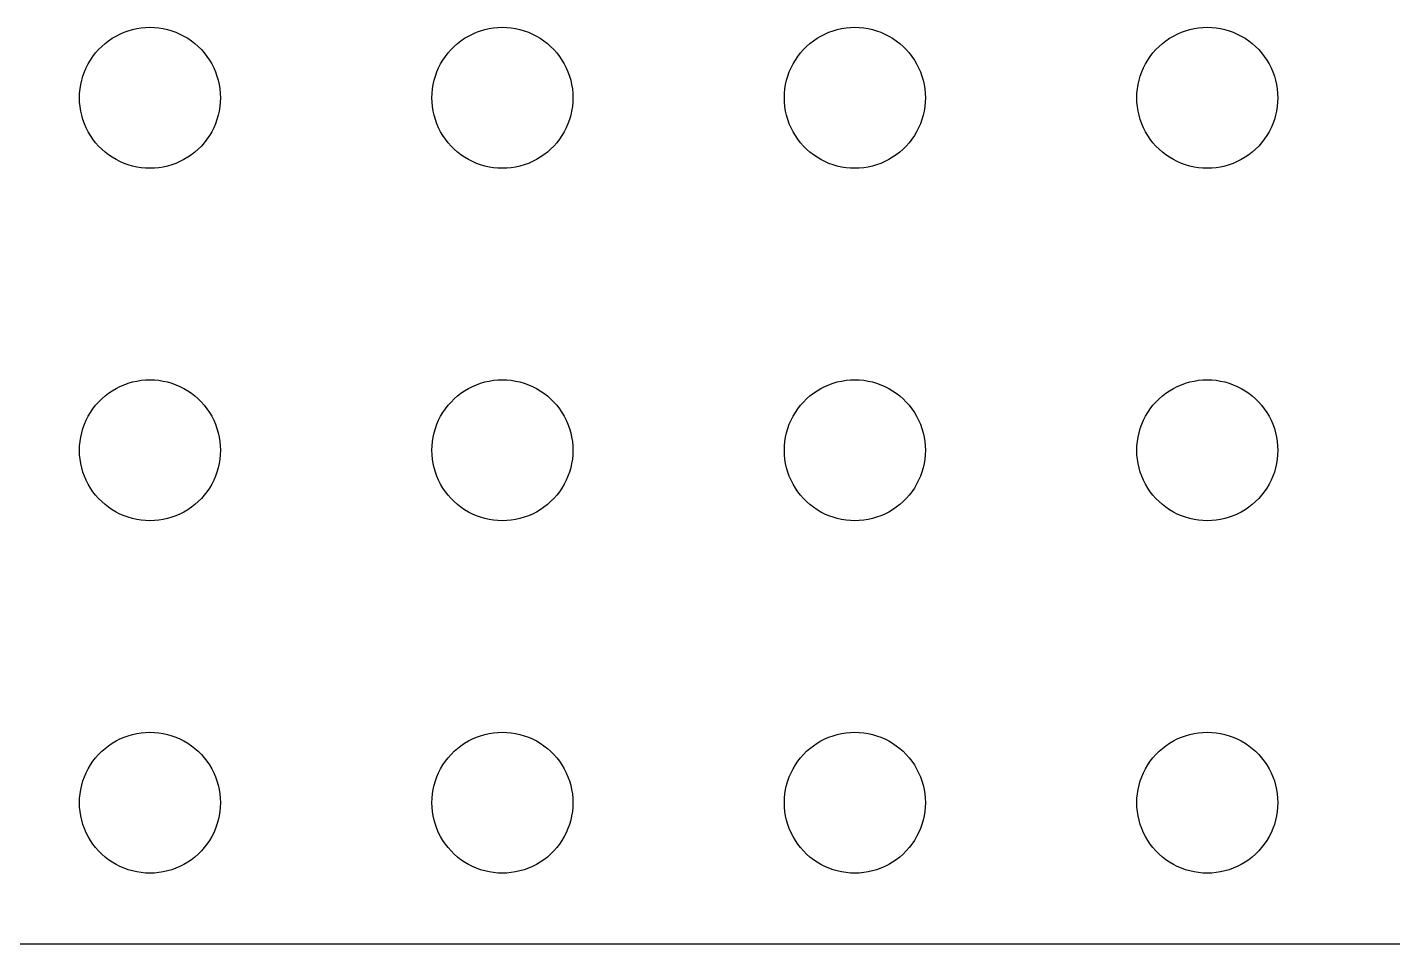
# Model space of a CAD drawing. Header units: metres. Extents: x -111 to 111, y -111 to 111.
# Drawn here: x -5.2 to 52.9, y -111 to -72 of the extents above; entities that cross this region are included whole.
import ezdxf

# ---------------------------------------------------------------- set-up
doc = ezdxf.new("R2010")
doc.units = ezdxf.units.M

msp = doc.modelspace()

# ---------------------------------------------------------------- linework, layer by layer
for p, q in [((-0.74606, -72.0943), (-0.56213, -72.0531)), ((-0.56213, -72.0531), (-0.37599, -72.0237)), ((-0.37599, -72.0237), (-0.18837, -72.0059)), ((-0.18837, -72.0059), (0, -72)), ((0, -72), (0.18837, -72.0059)), ((0.18837, -72.0059), (0.37599, -72.0237)), ((0.37599, -72.0237), (0.56213, -72.0531)), ((0.56213, -72.0531), (0.74606, -72.0943)), ((14.2539, -72.0943), (14.4379, -72.0531)), ((14.4379, -72.0531), (14.624, -72.0237)), ((14.624, -72.0237), (14.8116, -72.0059)), ((14.8116, -72.0059), (15, -72)), ((15, -72), (15.1884, -72.0059)), ((15.1884, -72.0059), (15.376, -72.0237)), ((15.376, -72.0237), (15.5621, -72.0531)), ((15.5621, -72.0531), (15.7461, -72.0943)), ((29.2539, -72.0943), (29.4379, -72.0531)), ((29.4379, -72.0531), (29.624, -72.0237)), ((29.624, -72.0237), (29.8116, -72.0059)), ((29.8116, -72.0059), (30, -72)), ((30, -72), (30.1884, -72.0059)), ((30.1884, -72.0059), (30.376, -72.0237)), ((30.376, -72.0237), (30.5621, -72.0531)), ((30.5621, -72.0531), (30.7461, -72.0943)), ((44.2539, -72.0943), (44.4379, -72.0531)), ((44.4379, -72.0531), (44.624, -72.0237)), ((44.624, -72.0237), (44.8116, -72.0059)), ((44.8116, -72.0059), (45, -72)), ((45, -72), (45.1884, -72.0059)), ((45.1884, -72.0059), (45.376, -72.0237)), ((45.376, -72.0237), (45.5621, -72.0531)), ((45.5621, -72.0531), (45.7461, -72.0943)), ((-1.91226, -72.6885), (-1.76335, -72.573)), ((-1.76335, -72.573), (-1.60747, -72.467)), ((-1.60747, -72.467), (-1.44525, -72.3711)), ((-1.44525, -72.3711), (-1.27733, -72.2855)), ((-1.27733, -72.2855), (-1.10437, -72.2107)), ((-1.10437, -72.2107), (-0.92705, -72.1468)), ((-0.92705, -72.1468), (-0.74606, -72.0943)), ((0.74606, -72.0943), (0.92705, -72.1468)), ((0.92705, -72.1468), (1.10437, -72.2107)), ((1.10437, -72.2107), (1.27733, -72.2855)), ((1.27733, -72.2855), (1.44525, -72.3711)), ((1.44525, -72.3711), (1.60747, -72.467)), ((1.60747, -72.467), (1.76335, -72.573)), ((1.76335, -72.573), (1.91226, -72.6885)), ((13.0877, -72.6885), (13.2366, -72.573)), ((13.2366, -72.573), (13.3925, -72.467)), ((13.3925, -72.467), (13.5547, -72.3711)), ((13.5547, -72.3711), (13.7227, -72.2855)), ((13.7227, -72.2855), (13.8956, -72.2107)), ((13.8956, -72.2107), (14.0729, -72.1468)), ((14.0729, -72.1468), (14.2539, -72.0943)), ((15.7461, -72.0943), (15.927, -72.1468)), ((15.927, -72.1468), (16.1044, -72.2107)), ((16.1044, -72.2107), (16.2773, -72.2855)), ((16.2773, -72.2855), (16.4453, -72.3711)), ((16.4453, -72.3711), (16.6075, -72.467)), ((16.6075, -72.467), (16.7634, -72.573)), ((16.7634, -72.573), (16.9123, -72.6885)), ((28.0877, -72.6885), (28.2366, -72.573)), ((28.2366, -72.573), (28.3925, -72.467)), ((28.3925, -72.467), (28.5547, -72.3711)), ((28.5547, -72.3711), (28.7227, -72.2855)), ((28.7227, -72.2855), (28.8956, -72.2107)), ((28.8956, -72.2107), (29.0729, -72.1468)), ((29.0729, -72.1468), (29.2539, -72.0943)), ((30.7461, -72.0943), (30.927, -72.1468)), ((30.927, -72.1468), (31.1044, -72.2107)), ((31.1044, -72.2107), (31.2773, -72.2855)), ((31.2773, -72.2855), (31.4453, -72.3711)), ((31.4453, -72.3711), (31.6075, -72.467)), ((31.6075, -72.467), (31.7634, -72.573)), ((31.7634, -72.573), (31.9123, -72.6885)), ((43.0877, -72.6885), (43.2366, -72.573)), ((43.2366, -72.573), (43.3925, -72.467)), ((43.3925, -72.467), (43.5547, -72.3711)), ((43.5547, -72.3711), (43.7227, -72.2855)), ((43.7227, -72.2855), (43.8956, -72.2107)), ((43.8956, -72.2107), (44.0729, -72.1468)), ((44.0729, -72.1468), (44.2539, -72.0943)), ((45.7461, -72.0943), (45.927, -72.1468)), ((45.927, -72.1468), (46.1044, -72.2107)), ((46.1044, -72.2107), (46.2773, -72.2855)), ((46.2773, -72.2855), (46.4453, -72.3711)), ((46.4453, -72.3711), (46.6075, -72.467)), ((46.6075, -72.467), (46.7634, -72.573)), ((46.7634, -72.573), (46.9123, -72.6885)), ((-2.42705, -73.2366), (-2.31154, -73.0877)), ((-2.31154, -73.0877), (-2.1869, -72.9464)), ((-2.1869, -72.9464), (-2.05363, -72.8131)), ((-2.05363, -72.8131), (-1.91226, -72.6885)), ((1.91226, -72.6885), (2.05363, -72.8131)), ((2.05363, -72.8131), (2.1869, -72.9464)), ((2.1869, -72.9464), (2.31154, -73.0877)), ((2.31154, -73.0877), (2.42705, -73.2366)), ((12.5729, -73.2366), (12.6884, -73.0877)), ((12.6884, -73.0877), (12.8131, -72.9464)), ((12.8131, -72.9464), (12.9464, -72.8131)), ((12.9464, -72.8131), (13.0877, -72.6885)), ((16.9123, -72.6885), (17.0536, -72.8131)), ((17.0536, -72.8131), (17.1869, -72.9464)), ((17.1869, -72.9464), (17.3115, -73.0877)), ((17.3115, -73.0877), (17.427, -73.2366)), ((27.5729, -73.2366), (27.6884, -73.0877)), ((27.6884, -73.0877), (27.8131, -72.9464)), ((27.8131, -72.9464), (27.9464, -72.8131)), ((27.9464, -72.8131), (28.0877, -72.6885)), ((31.9123, -72.6885), (32.0536, -72.8131)), ((32.0536, -72.8131), (32.1869, -72.9464)), ((32.1869, -72.9464), (32.3115, -73.0877)), ((32.3115, -73.0877), (32.427, -73.2366)), ((42.5729, -73.2366), (42.6885, -73.0877)), ((42.6885, -73.0877), (42.8131, -72.9464)), ((42.8131, -72.9464), (42.9464, -72.8131)), ((42.9464, -72.8131), (43.0877, -72.6885)), ((46.9123, -72.6885), (47.0536, -72.8131)), ((47.0536, -72.8131), (47.1869, -72.9464)), ((47.1869, -72.9464), (47.3115, -73.0877)), ((47.3115, -73.0877), (47.427, -73.2366)), ((-2.78932, -73.8956), (-2.71448, -73.7227)), ((-2.71448, -73.7227), (-2.62891, -73.5547)), ((-2.62891, -73.5547), (-2.53297, -73.3925)), ((-2.53297, -73.3925), (-2.42705, -73.2366)), ((2.42705, -73.2366), (2.53297, -73.3925)), ((2.53297, -73.3925), (2.62891, -73.5547)), ((2.62891, -73.5547), (2.71448, -73.7227)), ((2.71448, -73.7227), (2.78932, -73.8956)), ((12.2107, -73.8956), (12.2855, -73.7227)), ((12.2855, -73.7227), (12.3711, -73.5547)), ((12.3711, -73.5547), (12.467, -73.3925)), ((12.467, -73.3925), (12.5729, -73.2366)), ((17.427, -73.2366), (17.533, -73.3925)), ((17.533, -73.3925), (17.6289, -73.5547)), ((17.6289, -73.5547), (17.7145, -73.7227)), ((17.7145, -73.7227), (17.7893, -73.8956)), ((27.2107, -73.8956), (27.2855, -73.7227)), ((27.2855, -73.7227), (27.3711, -73.5547)), ((27.3711, -73.5547), (27.467, -73.3925)), ((27.467, -73.3925), (27.5729, -73.2366)), ((32.427, -73.2366), (32.533, -73.3925)), ((32.533, -73.3925), (32.6289, -73.5547)), ((32.6289, -73.5547), (32.7145, -73.7227)), ((32.7145, -73.7227), (32.7893, -73.8956)), ((42.2107, -73.8956), (42.2855, -73.7227)), ((42.2855, -73.7227), (42.3711, -73.5547)), ((42.3711, -73.5547), (42.467, -73.3925)), ((42.467, -73.3925), (42.5729, -73.2366)), ((47.427, -73.2366), (47.533, -73.3925)), ((47.533, -73.3925), (47.6289, -73.5547)), ((47.6289, -73.5547), (47.7145, -73.7227)), ((47.7145, -73.7227), (47.7893, -73.8956)), ((-2.94685, -74.4379), (-2.90575, -74.2539)), ((-2.90575, -74.2539), (-2.85316, -74.073)), ((-2.85316, -74.073), (-2.78932, -73.8956)), ((2.78932, -73.8956), (2.85316, -74.073)), ((2.85316, -74.073), (2.90575, -74.2539)), ((2.90575, -74.2539), (2.94685, -74.4379)), ((12.0531, -74.4379), (12.0942, -74.2539)), ((12.0942, -74.2539), (12.1468, -74.073)), ((12.1468, -74.073), (12.2107, -73.8956)), ((17.7893, -73.8956), (17.8532, -74.073)), ((17.8532, -74.073), (17.9057, -74.2539)), ((17.9057, -74.2539), (17.9469, -74.4379)), ((27.0531, -74.4379), (27.0942, -74.2539)), ((27.0942, -74.2539), (27.1468, -74.073)), ((27.1468, -74.073), (27.2107, -73.8956)), ((32.7893, -73.8956), (32.8532, -74.073)), ((32.8532, -74.073), (32.9057, -74.2539)), ((32.9057, -74.2539), (32.9469, -74.4379)), ((42.0531, -74.4379), (42.0942, -74.2539)), ((42.0942, -74.2539), (42.1468, -74.073)), ((42.1468, -74.073), (42.2107, -73.8956)), ((47.7893, -73.8956), (47.8532, -74.073)), ((47.8532, -74.073), (47.9057, -74.2539)), ((47.9057, -74.2539), (47.9469, -74.4379)), ((-3, -75), (-2.99408, -74.8116)), ((-2.99408, -74.8116), (-2.97633, -74.624)), ((-2.97633, -74.624), (-2.94685, -74.4379)), ((2.94685, -74.4379), (2.97633, -74.624)), ((2.97633, -74.624), (2.99408, -74.8116)), ((2.99408, -74.8116), (3, -75)), ((12, -75), (12.0059, -74.8116)), ((12.0059, -74.8116), (12.0237, -74.624)), ((12.0237, -74.624), (12.0531, -74.4379)), ((17.9469, -74.4379), (17.9763, -74.624)), ((17.9763, -74.624), (17.9941, -74.8116)), ((17.9941, -74.8116), (18, -75)), ((27, -75), (27.0059, -74.8116)), ((27.0059, -74.8116), (27.0237, -74.624)), ((27.0237, -74.624), (27.0531, -74.4379)), ((32.9469, -74.4379), (32.9763, -74.624)), ((32.9763, -74.624), (32.9941, -74.8116)), ((32.9941, -74.8116), (33, -75)), ((42, -75), (42.0059, -74.8116)), ((42.0059, -74.8116), (42.0237, -74.624)), ((42.0237, -74.624), (42.0531, -74.4379)), ((47.9469, -74.4379), (47.9763, -74.624)), ((47.9763, -74.624), (47.9941, -74.8116)), ((47.9941, -74.8116), (48, -75)), ((-2.99408, -75.1884), (-3, -75)), ((-2.97633, -75.376), (-2.99408, -75.1884)), ((-2.94685, -75.5621), (-2.97633, -75.376)), ((2.97633, -75.376), (2.94685, -75.5621)), ((2.99408, -75.1884), (2.97633, -75.376)), ((3, -75), (2.99408, -75.1884)), ((12.0059, -75.1884), (12, -75)), ((12.0237, -75.376), (12.0059, -75.1884)), ((12.0531, -75.5621), (12.0237, -75.376)), ((17.9763, -75.376), (17.9469, -75.5621)), ((17.9941, -75.1884), (17.9763, -75.376)), ((18, -75), (17.9941, -75.1884)), ((27.0059, -75.1884), (27, -75)), ((27.0237, -75.376), (27.0059, -75.1884)), ((27.0531, -75.5621), (27.0237, -75.376)), ((32.9763, -75.376), (32.9469, -75.5621)), ((32.9941, -75.1884), (32.9763, -75.376)), ((33, -75), (32.9941, -75.1884)), ((42.0059, -75.1884), (42, -75)), ((42.0237, -75.376), (42.0059, -75.1884)), ((42.0531, -75.5621), (42.0237, -75.376)), ((47.9763, -75.376), (47.9469, -75.5621)), ((47.9941, -75.1884), (47.9763, -75.376)), ((48, -75), (47.9941, -75.1884)), ((-2.90575, -75.7461), (-2.94685, -75.5621)), ((-2.85316, -75.927), (-2.90575, -75.7461)), ((-2.78932, -76.1044), (-2.85316, -75.927)), ((-2.71448, -76.2773), (-2.78932, -76.1044)), ((2.78932, -76.1044), (2.71448, -76.2773)), ((2.85316, -75.927), (2.78932, -76.1044)), ((2.90575, -75.7461), (2.85316, -75.927)), ((2.94685, -75.5621), (2.90575, -75.7461)), ((12.0942, -75.7461), (12.0531, -75.5621)), ((12.1468, -75.927), (12.0942, -75.7461)), ((12.2107, -76.1044), (12.1468, -75.927)), ((12.2855, -76.2773), (12.2107, -76.1044)), ((17.7893, -76.1044), (17.7145, -76.2773)), ((17.8532, -75.927), (17.7893, -76.1044)), ((17.9057, -75.7461), (17.8532, -75.927)), ((17.9469, -75.5621), (17.9057, -75.7461)), ((27.0942, -75.7461), (27.0531, -75.5621)), ((27.1468, -75.927), (27.0942, -75.7461)), ((27.2107, -76.1044), (27.1468, -75.927)), ((27.2855, -76.2773), (27.2107, -76.1044)), ((32.7893, -76.1044), (32.7145, -76.2773)), ((32.8532, -75.927), (32.7893, -76.1044)), ((32.9057, -75.7461), (32.8532, -75.927)), ((32.9469, -75.5621), (32.9057, -75.7461)), ((42.0942, -75.7461), (42.0531, -75.5621)), ((42.1468, -75.927), (42.0942, -75.7461)), ((42.2107, -76.1044), (42.1468, -75.927)), ((42.2855, -76.2773), (42.2107, -76.1044)), ((47.7893, -76.1044), (47.7145, -76.2773)), ((47.8532, -75.927), (47.7893, -76.1044)), ((47.9057, -75.7461), (47.8532, -75.927)), ((47.9469, -75.5621), (47.9057, -75.7461)), ((-2.62891, -76.4453), (-2.71448, -76.2773)), ((-2.53297, -76.6075), (-2.62891, -76.4453)), ((-2.42705, -76.7634), (-2.53297, -76.6075)), ((2.53297, -76.6075), (2.42705, -76.7634)), ((2.62891, -76.4453), (2.53297, -76.6075)), ((2.71448, -76.2773), (2.62891, -76.4453)), ((12.3711, -76.4453), (12.2855, -76.2773)), ((12.467, -76.6075), (12.3711, -76.4453)), ((12.5729, -76.7634), (12.467, -76.6075)), ((17.533, -76.6075), (17.427, -76.7634)), ((17.6289, -76.4453), (17.533, -76.6075)), ((17.7145, -76.2773), (17.6289, -76.4453)), ((27.3711, -76.4453), (27.2855, -76.2773)), ((27.467, -76.6075), (27.3711, -76.4453)), ((27.5729, -76.7634), (27.467, -76.6075)), ((32.533, -76.6075), (32.427, -76.7634)), ((32.6289, -76.4453), (32.533, -76.6075)), ((32.7145, -76.2773), (32.6289, -76.4453)), ((42.3711, -76.4453), (42.2855, -76.2773)), ((42.467, -76.6075), (42.3711, -76.4453)), ((42.5729, -76.7634), (42.467, -76.6075)), ((47.533, -76.6075), (47.427, -76.7634)), ((47.6289, -76.4453), (47.533, -76.6075)), ((47.7145, -76.2773), (47.6289, -76.4453)), ((-2.31154, -76.9123), (-2.42705, -76.7634)), ((-2.1869, -77.0536), (-2.31154, -76.9123)), ((-2.05363, -77.1869), (-2.1869, -77.0536)), ((-1.91226, -77.3115), (-2.05363, -77.1869)), ((2.05363, -77.1869), (1.91226, -77.3115)), ((2.1869, -77.0536), (2.05363, -77.1869)), ((2.31154, -76.9123), (2.1869, -77.0536)), ((2.42705, -76.7634), (2.31154, -76.9123)), ((12.6884, -76.9123), (12.5729, -76.7634)), ((12.8131, -77.0536), (12.6884, -76.9123)), ((12.9464, -77.1869), (12.8131, -77.0536)), ((13.0877, -77.3115), (12.9464, -77.1869)), ((17.0536, -77.1869), (16.9123, -77.3115)), ((17.1869, -77.0536), (17.0536, -77.1869)), ((17.3115, -76.9123), (17.1869, -77.0536)), ((17.427, -76.7634), (17.3115, -76.9123)), ((27.6884, -76.9123), (27.5729, -76.7634)), ((27.8131, -77.0536), (27.6884, -76.9123)), ((27.9464, -77.1869), (27.8131, -77.0536)), ((28.0877, -77.3115), (27.9464, -77.1869)), ((32.0536, -77.1869), (31.9123, -77.3115)), ((32.1869, -77.0536), (32.0536, -77.1869)), ((32.3115, -76.9123), (32.1869, -77.0536)), ((32.427, -76.7634), (32.3115, -76.9123)), ((42.6885, -76.9123), (42.5729, -76.7634)), ((42.8131, -77.0536), (42.6885, -76.9123)), ((42.9464, -77.1869), (42.8131, -77.0536)), ((43.0877, -77.3115), (42.9464, -77.1869)), ((47.0536, -77.1869), (46.9123, -77.3115)), ((47.1869, -77.0536), (47.0536, -77.1869)), ((47.3115, -76.9123), (47.1869, -77.0536)), ((47.427, -76.7634), (47.3115, -76.9123)), ((-1.76335, -77.427), (-1.91226, -77.3115)), ((-1.60747, -77.533), (-1.76335, -77.427)), ((-1.44525, -77.6289), (-1.60747, -77.533)), ((-1.27733, -77.7145), (-1.44525, -77.6289)), ((-1.10437, -77.7893), (-1.27733, -77.7145)), ((-0.92705, -77.8532), (-1.10437, -77.7893)), ((-0.74606, -77.9057), (-0.92705, -77.8532)), ((0.92705, -77.8532), (0.74606, -77.9057)), ((1.10437, -77.7893), (0.92705, -77.8532)), ((1.27733, -77.7145), (1.10437, -77.7893)), ((1.44525, -77.6289), (1.27733, -77.7145)), ((1.60747, -77.533), (1.44525, -77.6289)), ((1.76335, -77.427), (1.60747, -77.533)), ((1.91226, -77.3115), (1.76335, -77.427)), ((13.2366, -77.427), (13.0877, -77.3115)), ((13.3925, -77.533), (13.2366, -77.427)), ((13.5547, -77.6289), (13.3925, -77.533)), ((13.7227, -77.7145), (13.5547, -77.6289)), ((13.8956, -77.7893), (13.7227, -77.7145)), ((14.0729, -77.8532), (13.8956, -77.7893)), ((14.2539, -77.9057), (14.0729, -77.8532)), ((15.927, -77.8532), (15.7461, -77.9057)), ((16.1044, -77.7893), (15.927, -77.8532)), ((16.2773, -77.7145), (16.1044, -77.7893)), ((16.4453, -77.6289), (16.2773, -77.7145)), ((16.6075, -77.533), (16.4453, -77.6289)), ((16.7634, -77.427), (16.6075, -77.533)), ((16.9123, -77.3115), (16.7634, -77.427)), ((28.2366, -77.427), (28.0877, -77.3115)), ((28.3925, -77.533), (28.2366, -77.427)), ((28.5547, -77.6289), (28.3925, -77.533)), ((28.7227, -77.7145), (28.5547, -77.6289)), ((28.8956, -77.7893), (28.7227, -77.7145)), ((29.0729, -77.8532), (28.8956, -77.7893)), ((29.2539, -77.9057), (29.0729, -77.8532)), ((30.927, -77.8532), (30.7461, -77.9057)), ((31.1044, -77.7893), (30.927, -77.8532)), ((31.2773, -77.7145), (31.1044, -77.7893)), ((31.4453, -77.6289), (31.2773, -77.7145)), ((31.6075, -77.533), (31.4453, -77.6289)), ((31.7634, -77.427), (31.6075, -77.533)), ((31.9123, -77.3115), (31.7634, -77.427)), ((43.2366, -77.427), (43.0877, -77.3115)), ((43.3925, -77.533), (43.2366, -77.427)), ((43.5547, -77.6289), (43.3925, -77.533)), ((43.7227, -77.7145), (43.5547, -77.6289)), ((43.8956, -77.7893), (43.7227, -77.7145)), ((44.0729, -77.8532), (43.8956, -77.7893)), ((44.2539, -77.9057), (44.0729, -77.8532)), ((45.927, -77.8532), (45.7461, -77.9057)), ((46.1044, -77.7893), (45.927, -77.8532)), ((46.2773, -77.7145), (46.1044, -77.7893)), ((46.4453, -77.6289), (46.2773, -77.7145)), ((46.6075, -77.533), (46.4453, -77.6289)), ((46.7634, -77.427), (46.6075, -77.533)), ((46.9123, -77.3115), (46.7634, -77.427)), ((-0.56213, -77.9469), (-0.74606, -77.9057)), ((-0.37599, -77.9763), (-0.56213, -77.9469)), ((-0.18837, -77.9941), (-0.37599, -77.9763)), ((0, -78), (-0.18837, -77.9941)), ((0.18837, -77.9941), (0, -78)), ((0.37599, -77.9763), (0.18837, -77.9941)), ((0.56213, -77.9469), (0.37599, -77.9763)), ((0.74606, -77.9057), (0.56213, -77.9469)), ((14.4379, -77.9469), (14.2539, -77.9057)), ((14.624, -77.9763), (14.4379, -77.9469)), ((14.8116, -77.9941), (14.624, -77.9763)), ((15, -78), (14.8116, -77.9941)), ((15.1884, -77.9941), (15, -78)), ((15.376, -77.9763), (15.1884, -77.9941)), ((15.5621, -77.9469), (15.376, -77.9763)), ((15.7461, -77.9057), (15.5621, -77.9469)), ((29.4379, -77.9469), (29.2539, -77.9057)), ((29.624, -77.9763), (29.4379, -77.9469)), ((29.8116, -77.9941), (29.624, -77.9763)), ((30, -78), (29.8116, -77.9941)), ((30.1884, -77.9941), (30, -78)), ((30.376, -77.9763), (30.1884, -77.9941)), ((30.5621, -77.9469), (30.376, -77.9763)), ((30.7461, -77.9057), (30.5621, -77.9469)), ((44.4379, -77.9469), (44.2539, -77.9057)), ((44.624, -77.9763), (44.4379, -77.9469)), ((44.8116, -77.9941), (44.624, -77.9763)), ((45, -78), (44.8116, -77.9941)), ((45.1884, -77.9941), (45, -78)), ((45.376, -77.9763), (45.1884, -77.9941)), ((45.5621, -77.9469), (45.376, -77.9763)), ((45.7461, -77.9057), (45.5621, -77.9469)), ((-1.10437, -87.2107), (-0.92705, -87.1468)), ((-0.92705, -87.1468), (-0.74606, -87.0943)), ((-0.74606, -87.0943), (-0.56213, -87.0531)), ((-0.56213, -87.0531), (-0.37599, -87.0237)), ((-0.37599, -87.0237), (-0.18837, -87.0059)), ((-0.18837, -87.0059), (0, -87)), ((0, -87), (0.18837, -87.0059)), ((0.18837, -87.0059), (0.37599, -87.0237)), ((0.37599, -87.0237), (0.56213, -87.0531)), ((0.56213, -87.0531), (0.74606, -87.0943)), ((0.74606, -87.0943), (0.92705, -87.1468)), ((0.92705, -87.1468), (1.10437, -87.2107)), ((13.8956, -87.2107), (14.0729, -87.1468)), ((14.0729, -87.1468), (14.2539, -87.0943)), ((14.2539, -87.0943), (14.4379, -87.0531)), ((14.4379, -87.0531), (14.624, -87.0237)), ((14.624, -87.0237), (14.8116, -87.0059)), ((14.8116, -87.0059), (15, -87)), ((15, -87), (15.1884, -87.0059)), ((15.1884, -87.0059), (15.376, -87.0237)), ((15.376, -87.0237), (15.5621, -87.0531)), ((15.5621, -87.0531), (15.7461, -87.0943)), ((15.7461, -87.0943), (15.927, -87.1468)), ((15.927, -87.1468), (16.1044, -87.2107)), ((28.8956, -87.2107), (29.0729, -87.1468)), ((29.0729, -87.1468), (29.2539, -87.0943)), ((29.2539, -87.0943), (29.4379, -87.0531)), ((29.4379, -87.0531), (29.624, -87.0237)), ((29.624, -87.0237), (29.8116, -87.0059)), ((29.8116, -87.0059), (30, -87)), ((30, -87), (30.1884, -87.0059)), ((30.1884, -87.0059), (30.376, -87.0237)), ((30.376, -87.0237), (30.5621, -87.0531)), ((30.5621, -87.0531), (30.7461, -87.0943)), ((30.7461, -87.0943), (30.927, -87.1468)), ((30.927, -87.1468), (31.1044, -87.2107)), ((43.8956, -87.2107), (44.0729, -87.1468)), ((44.0729, -87.1468), (44.2539, -87.0943)), ((44.2539, -87.0943), (44.4379, -87.0531)), ((44.4379, -87.0531), (44.624, -87.0237)), ((44.624, -87.0237), (44.8116, -87.0059)), ((44.8116, -87.0059), (45, -87)), ((45, -87), (45.1884, -87.0059)), ((45.1884, -87.0059), (45.376, -87.0237)), ((45.376, -87.0237), (45.5621, -87.0531)), ((45.5621, -87.0531), (45.7461, -87.0943)), ((45.7461, -87.0943), (45.927, -87.1468)), ((45.927, -87.1468), (46.1044, -87.2107)), ((-2.05363, -87.8131), (-1.91226, -87.6885)), ((-1.91226, -87.6885), (-1.76335, -87.573)), ((-1.76335, -87.573), (-1.60747, -87.467)), ((-1.60747, -87.467), (-1.44525, -87.3711)), ((-1.44525, -87.3711), (-1.27733, -87.2855)), ((-1.27733, -87.2855), (-1.10437, -87.2107)), ((1.10437, -87.2107), (1.27733, -87.2855)), ((1.27733, -87.2855), (1.44525, -87.3711)), ((1.44525, -87.3711), (1.60747, -87.467)), ((1.60747, -87.467), (1.76335, -87.573)), ((1.76335, -87.573), (1.91226, -87.6885)), ((1.91226, -87.6885), (2.05363, -87.8131)), ((12.9464, -87.8131), (13.0877, -87.6885)), ((13.0877, -87.6885), (13.2366, -87.573)), ((13.2366, -87.573), (13.3925, -87.467)), ((13.3925, -87.467), (13.5547, -87.3711)), ((13.5547, -87.3711), (13.7227, -87.2855)), ((13.7227, -87.2855), (13.8956, -87.2107)), ((16.1044, -87.2107), (16.2773, -87.2855)), ((16.2773, -87.2855), (16.4453, -87.3711)), ((16.4453, -87.3711), (16.6075, -87.467)), ((16.6075, -87.467), (16.7634, -87.573)), ((16.7634, -87.573), (16.9123, -87.6885)), ((16.9123, -87.6885), (17.0536, -87.8131)), ((27.9464, -87.8131), (28.0877, -87.6885)), ((28.0877, -87.6885), (28.2366, -87.573)), ((28.2366, -87.573), (28.3925, -87.467)), ((28.3925, -87.467), (28.5547, -87.3711)), ((28.5547, -87.3711), (28.7227, -87.2855)), ((28.7227, -87.2855), (28.8956, -87.2107)), ((31.1044, -87.2107), (31.2773, -87.2855)), ((31.2773, -87.2855), (31.4453, -87.3711)), ((31.4453, -87.3711), (31.6075, -87.467)), ((31.6075, -87.467), (31.7634, -87.573)), ((31.7634, -87.573), (31.9123, -87.6885)), ((31.9123, -87.6885), (32.0536, -87.8131)), ((42.9464, -87.8131), (43.0877, -87.6885)), ((43.0877, -87.6885), (43.2366, -87.573)), ((43.2366, -87.573), (43.3925, -87.467)), ((43.3925, -87.467), (43.5547, -87.3711)), ((43.5547, -87.3711), (43.7227, -87.2855)), ((43.7227, -87.2855), (43.8956, -87.2107)), ((46.1044, -87.2107), (46.2773, -87.2855)), ((46.2773, -87.2855), (46.4453, -87.3711)), ((46.4453, -87.3711), (46.6075, -87.467)), ((46.6075, -87.467), (46.7634, -87.573)), ((46.7634, -87.573), (46.9123, -87.6885)), ((46.9123, -87.6885), (47.0536, -87.8131)), ((-2.53297, -88.3925), (-2.42705, -88.2366)), ((-2.42705, -88.2366), (-2.31154, -88.0877)), ((-2.31154, -88.0877), (-2.1869, -87.9464)), ((-2.1869, -87.9464), (-2.05363, -87.8131)), ((2.05363, -87.8131), (2.1869, -87.9464)), ((2.1869, -87.9464), (2.31154, -88.0877)), ((2.31154, -88.0877), (2.42705, -88.2366)), ((2.42705, -88.2366), (2.53297, -88.3925)), ((12.467, -88.3925), (12.5729, -88.2366)), ((12.5729, -88.2366), (12.6884, -88.0877)), ((12.6884, -88.0877), (12.8131, -87.9464)), ((12.8131, -87.9464), (12.9464, -87.8131)), ((17.0536, -87.8131), (17.1869, -87.9464)), ((17.1869, -87.9464), (17.3115, -88.0877)), ((17.3115, -88.0877), (17.427, -88.2366)), ((17.427, -88.2366), (17.533, -88.3925)), ((27.467, -88.3925), (27.5729, -88.2366)), ((27.5729, -88.2366), (27.6884, -88.0877)), ((27.6884, -88.0877), (27.8131, -87.9464)), ((27.8131, -87.9464), (27.9464, -87.8131)), ((32.0536, -87.8131), (32.1869, -87.9464)), ((32.1869, -87.9464), (32.3115, -88.0877)), ((32.3115, -88.0877), (32.427, -88.2366)), ((32.427, -88.2366), (32.533, -88.3925)), ((42.467, -88.3925), (42.5729, -88.2366)), ((42.5729, -88.2366), (42.6885, -88.0877)), ((42.6885, -88.0877), (42.8131, -87.9464)), ((42.8131, -87.9464), (42.9464, -87.8131)), ((47.0536, -87.8131), (47.1869, -87.9464)), ((47.1869, -87.9464), (47.3115, -88.0877)), ((47.3115, -88.0877), (47.427, -88.2366)), ((47.427, -88.2366), (47.533, -88.3925)), ((-2.85316, -89.073), (-2.78932, -88.8956)), ((-2.78932, -88.8956), (-2.71448, -88.7227)), ((-2.71448, -88.7227), (-2.62891, -88.5547)), ((-2.62891, -88.5547), (-2.53297, -88.3925)), ((2.53297, -88.3925), (2.62891, -88.5547)), ((2.62891, -88.5547), (2.71448, -88.7227)), ((2.71448, -88.7227), (2.78932, -88.8956)), ((2.78932, -88.8956), (2.85316, -89.073)), ((12.1468, -89.073), (12.2107, -88.8956)), ((12.2107, -88.8956), (12.2855, -88.7227)), ((12.2855, -88.7227), (12.3711, -88.5547)), ((12.3711, -88.5547), (12.467, -88.3925)), ((17.533, -88.3925), (17.6289, -88.5547)), ((17.6289, -88.5547), (17.7145, -88.7227)), ((17.7145, -88.7227), (17.7893, -88.8956)), ((17.7893, -88.8956), (17.8532, -89.073)), ((27.1468, -89.073), (27.2107, -88.8956)), ((27.2107, -88.8956), (27.2855, -88.7227)), ((27.2855, -88.7227), (27.3711, -88.5547)), ((27.3711, -88.5547), (27.467, -88.3925)), ((32.533, -88.3925), (32.6289, -88.5547)), ((32.6289, -88.5547), (32.7145, -88.7227)), ((32.7145, -88.7227), (32.7893, -88.8956)), ((32.7893, -88.8956), (32.8532, -89.073)), ((42.1468, -89.073), (42.2107, -88.8956)), ((42.2107, -88.8956), (42.2855, -88.7227)), ((42.2855, -88.7227), (42.3711, -88.5547)), ((42.3711, -88.5547), (42.467, -88.3925)), ((47.533, -88.3925), (47.6289, -88.5547)), ((47.6289, -88.5547), (47.7145, -88.7227)), ((47.7145, -88.7227), (47.7893, -88.8956)), ((47.7893, -88.8956), (47.8532, -89.073)), ((-2.97633, -89.624), (-2.94685, -89.4379)), ((-2.94685, -89.4379), (-2.90575, -89.2539)), ((-2.90575, -89.2539), (-2.85316, -89.073)), ((2.85316, -89.073), (2.90575, -89.2539)), ((2.90575, -89.2539), (2.94685, -89.4379)), ((2.94685, -89.4379), (2.97633, -89.624)), ((12.0237, -89.624), (12.0531, -89.4379)), ((12.0531, -89.4379), (12.0942, -89.2539)), ((12.0942, -89.2539), (12.1468, -89.073)), ((17.8532, -89.073), (17.9057, -89.2539)), ((17.9057, -89.2539), (17.9469, -89.4379)), ((17.9469, -89.4379), (17.9763, -89.624)), ((27.0237, -89.624), (27.0531, -89.4379)), ((27.0531, -89.4379), (27.0942, -89.2539)), ((27.0942, -89.2539), (27.1468, -89.073)), ((32.8532, -89.073), (32.9057, -89.2539)), ((32.9057, -89.2539), (32.9469, -89.4379)), ((32.9469, -89.4379), (32.9763, -89.624)), ((42.0237, -89.624), (42.0531, -89.4379)), ((42.0531, -89.4379), (42.0942, -89.2539)), ((42.0942, -89.2539), (42.1468, -89.073)), ((47.8532, -89.073), (47.9057, -89.2539)), ((47.9057, -89.2539), (47.9469, -89.4379)), ((47.9469, -89.4379), (47.9763, -89.624)), ((-3, -90), (-2.99408, -89.8116)), ((-2.99408, -90.1884), (-3, -90)), ((-2.99408, -89.8116), (-2.97633, -89.624)), ((2.97633, -89.624), (2.99408, -89.8116)), ((2.99408, -89.8116), (3, -90)), ((3, -90), (2.99408, -90.1884)), ((12, -90), (12.0059, -89.8116)), ((12.0059, -90.1884), (12, -90)), ((12.0059, -89.8116), (12.0237, -89.624)), ((17.9763, -89.624), (17.9941, -89.8116)), ((17.9941, -89.8116), (18, -90)), ((18, -90), (17.9941, -90.1884)), ((27, -90), (27.0059, -89.8116)), ((27.0059, -90.1884), (27, -90)), ((27.0059, -89.8116), (27.0237, -89.624)), ((32.9763, -89.624), (32.9941, -89.8116)), ((32.9941, -89.8116), (33, -90)), ((33, -90), (32.9941, -90.1884)), ((42, -90), (42.0059, -89.8116)), ((42.0059, -90.1884), (42, -90)), ((42.0059, -89.8116), (42.0237, -89.624)), ((47.9763, -89.624), (47.9941, -89.8116)), ((47.9941, -89.8116), (48, -90)), ((48, -90), (47.9941, -90.1884)), ((-2.97633, -90.376), (-2.99408, -90.1884)), ((-2.94685, -90.5621), (-2.97633, -90.376)), ((-2.90575, -90.7461), (-2.94685, -90.5621)), ((2.94685, -90.5621), (2.90575, -90.7461)), ((2.97633, -90.376), (2.94685, -90.5621)), ((2.99408, -90.1884), (2.97633, -90.376)), ((12.0237, -90.376), (12.0059, -90.1884)), ((12.0531, -90.5621), (12.0237, -90.376)), ((12.0942, -90.7461), (12.0531, -90.5621)), ((17.9469, -90.5621), (17.9057, -90.7461)), ((17.9763, -90.376), (17.9469, -90.5621)), ((17.9941, -90.1884), (17.9763, -90.376)), ((27.0237, -90.376), (27.0059, -90.1884)), ((27.0531, -90.5621), (27.0237, -90.376)), ((27.0942, -90.7461), (27.0531, -90.5621)), ((32.9469, -90.5621), (32.9057, -90.7461)), ((32.9763, -90.376), (32.9469, -90.5621)), ((32.9941, -90.1884), (32.9763, -90.376)), ((42.0237, -90.376), (42.0059, -90.1884)), ((42.0531, -90.5621), (42.0237, -90.376)), ((42.0942, -90.7461), (42.0531, -90.5621)), ((47.9469, -90.5621), (47.9057, -90.7461)), ((47.9763, -90.376), (47.9469, -90.5621)), ((47.9941, -90.1884), (47.9763, -90.376)), ((-2.85316, -90.927), (-2.90575, -90.7461)), ((-2.78932, -91.1044), (-2.85316, -90.927)), ((-2.71448, -91.2773), (-2.78932, -91.1044)), ((2.78932, -91.1044), (2.71448, -91.2773)), ((2.85316, -90.927), (2.78932, -91.1044)), ((2.90575, -90.7461), (2.85316, -90.927)), ((12.1468, -90.927), (12.0942, -90.7461)), ((12.2107, -91.1044), (12.1468, -90.927)), ((12.2855, -91.2773), (12.2107, -91.1044)), ((17.7893, -91.1044), (17.7145, -91.2773)), ((17.8532, -90.927), (17.7893, -91.1044)), ((17.9057, -90.7461), (17.8532, -90.927)), ((27.1468, -90.927), (27.0942, -90.7461)), ((27.2107, -91.1044), (27.1468, -90.927)), ((27.2855, -91.2773), (27.2107, -91.1044)), ((32.7893, -91.1044), (32.7145, -91.2773)), ((32.8532, -90.927), (32.7893, -91.1044)), ((32.9057, -90.7461), (32.8532, -90.927)), ((42.1468, -90.927), (42.0942, -90.7461)), ((42.2107, -91.1044), (42.1468, -90.927)), ((42.2855, -91.2773), (42.2107, -91.1044)), ((47.7893, -91.1044), (47.7145, -91.2773)), ((47.8532, -90.927), (47.7893, -91.1044)), ((47.9057, -90.7461), (47.8532, -90.927)), ((-2.62891, -91.4453), (-2.71448, -91.2773)), ((-2.53297, -91.6075), (-2.62891, -91.4453)), ((-2.42705, -91.7634), (-2.53297, -91.6075)), ((-2.31154, -91.9123), (-2.42705, -91.7634)), ((2.42705, -91.7634), (2.31154, -91.9123)), ((2.53297, -91.6075), (2.42705, -91.7634)), ((2.62891, -91.4453), (2.53297, -91.6075)), ((2.71448, -91.2773), (2.62891, -91.4453)), ((12.3711, -91.4453), (12.2855, -91.2773)), ((12.467, -91.6075), (12.3711, -91.4453)), ((12.5729, -91.7634), (12.467, -91.6075)), ((12.6884, -91.9123), (12.5729, -91.7634)), ((17.427, -91.7634), (17.3115, -91.9123)), ((17.533, -91.6075), (17.427, -91.7634)), ((17.6289, -91.4453), (17.533, -91.6075)), ((17.7145, -91.2773), (17.6289, -91.4453)), ((27.3711, -91.4453), (27.2855, -91.2773)), ((27.467, -91.6075), (27.3711, -91.4453)), ((27.5729, -91.7634), (27.467, -91.6075)), ((27.6884, -91.9123), (27.5729, -91.7634)), ((32.427, -91.7634), (32.3115, -91.9123)), ((32.533, -91.6075), (32.427, -91.7634)), ((32.6289, -91.4453), (32.533, -91.6075)), ((32.7145, -91.2773), (32.6289, -91.4453)), ((42.3711, -91.4453), (42.2855, -91.2773)), ((42.467, -91.6075), (42.3711, -91.4453)), ((42.5729, -91.7634), (42.467, -91.6075)), ((42.6885, -91.9123), (42.5729, -91.7634)), ((47.427, -91.7634), (47.3115, -91.9123)), ((47.533, -91.6075), (47.427, -91.7634)), ((47.6289, -91.4453), (47.533, -91.6075)), ((47.7145, -91.2773), (47.6289, -91.4453)), ((-2.1869, -92.0536), (-2.31154, -91.9123)), ((-2.05363, -92.1869), (-2.1869, -92.0536)), ((-1.91226, -92.3115), (-2.05363, -92.1869)), ((-1.76335, -92.427), (-1.91226, -92.3115)), ((1.91226, -92.3115), (1.76335, -92.427)), ((2.05363, -92.1869), (1.91226, -92.3115)), ((2.1869, -92.0536), (2.05363, -92.1869)), ((2.31154, -91.9123), (2.1869, -92.0536)), ((12.8131, -92.0536), (12.6884, -91.9123)), ((12.9464, -92.1869), (12.8131, -92.0536)), ((13.0877, -92.3115), (12.9464, -92.1869)), ((13.2366, -92.427), (13.0877, -92.3115)), ((16.9123, -92.3115), (16.7634, -92.427)), ((17.0536, -92.1869), (16.9123, -92.3115)), ((17.1869, -92.0536), (17.0536, -92.1869)), ((17.3115, -91.9123), (17.1869, -92.0536)), ((27.8131, -92.0536), (27.6884, -91.9123)), ((27.9464, -92.1869), (27.8131, -92.0536)), ((28.0877, -92.3115), (27.9464, -92.1869)), ((28.2366, -92.427), (28.0877, -92.3115)), ((31.9123, -92.3115), (31.7634, -92.427)), ((32.0536, -92.1869), (31.9123, -92.3115)), ((32.1869, -92.0536), (32.0536, -92.1869)), ((32.3115, -91.9123), (32.1869, -92.0536)), ((42.8131, -92.0536), (42.6885, -91.9123)), ((42.9464, -92.1869), (42.8131, -92.0536)), ((43.0877, -92.3115), (42.9464, -92.1869)), ((43.2366, -92.427), (43.0877, -92.3115)), ((46.9123, -92.3115), (46.7634, -92.427)), ((47.0536, -92.1869), (46.9123, -92.3115)), ((47.1869, -92.0536), (47.0536, -92.1869)), ((47.3115, -91.9123), (47.1869, -92.0536)), ((-1.60747, -92.533), (-1.76335, -92.427)), ((-1.44525, -92.6289), (-1.60747, -92.533)), ((-1.27733, -92.7145), (-1.44525, -92.6289)), ((-1.10437, -92.7893), (-1.27733, -92.7145)), ((-0.92705, -92.8532), (-1.10437, -92.7893)), ((-0.74606, -92.9057), (-0.92705, -92.8532)), ((-0.56213, -92.9469), (-0.74606, -92.9057)), ((-0.37599, -92.9763), (-0.56213, -92.9469)), ((0.56213, -92.9469), (0.37599, -92.9763)), ((0.74606, -92.9057), (0.56213, -92.9469)), ((0.92705, -92.8532), (0.74606, -92.9057)), ((1.10437, -92.7893), (0.92705, -92.8532)), ((1.27733, -92.7145), (1.10437, -92.7893)), ((1.44525, -92.6289), (1.27733, -92.7145)), ((1.60747, -92.533), (1.44525, -92.6289)), ((1.76335, -92.427), (1.60747, -92.533)), ((13.3925, -92.533), (13.2366, -92.427)), ((13.5547, -92.6289), (13.3925, -92.533)), ((13.7227, -92.7145), (13.5547, -92.6289)), ((13.8956, -92.7893), (13.7227, -92.7145)), ((14.0729, -92.8532), (13.8956, -92.7893)), ((14.2539, -92.9057), (14.0729, -92.8532)), ((14.4379, -92.9469), (14.2539, -92.9057)), ((14.624, -92.9763), (14.4379, -92.9469)), ((15.5621, -92.9469), (15.376, -92.9763)), ((15.7461, -92.9057), (15.5621, -92.9469)), ((15.927, -92.8532), (15.7461, -92.9057)), ((16.1044, -92.7893), (15.927, -92.8532)), ((16.2773, -92.7145), (16.1044, -92.7893)), ((16.4453, -92.6289), (16.2773, -92.7145)), ((16.6075, -92.533), (16.4453, -92.6289)), ((16.7634, -92.427), (16.6075, -92.533)), ((28.3925, -92.533), (28.2366, -92.427)), ((28.5547, -92.6289), (28.3925, -92.533)), ((28.7227, -92.7145), (28.5547, -92.6289)), ((28.8956, -92.7893), (28.7227, -92.7145)), ((29.0729, -92.8532), (28.8956, -92.7893)), ((29.2539, -92.9057), (29.0729, -92.8532)), ((29.4379, -92.9469), (29.2539, -92.9057)), ((29.624, -92.9763), (29.4379, -92.9469)), ((30.5621, -92.9469), (30.376, -92.9763)), ((30.7461, -92.9057), (30.5621, -92.9469)), ((30.927, -92.8532), (30.7461, -92.9057)), ((31.1044, -92.7893), (30.927, -92.8532)), ((31.2773, -92.7145), (31.1044, -92.7893)), ((31.4453, -92.6289), (31.2773, -92.7145)), ((31.6075, -92.533), (31.4453, -92.6289)), ((31.7634, -92.427), (31.6075, -92.533)), ((43.3925, -92.533), (43.2366, -92.427)), ((43.5547, -92.6289), (43.3925, -92.533)), ((43.7227, -92.7145), (43.5547, -92.6289)), ((43.8956, -92.7893), (43.7227, -92.7145)), ((44.0729, -92.8532), (43.8956, -92.7893)), ((44.2539, -92.9057), (44.0729, -92.8532)), ((44.4379, -92.9469), (44.2539, -92.9057)), ((44.624, -92.9763), (44.4379, -92.9469)), ((45.5621, -92.9469), (45.376, -92.9763)), ((45.7461, -92.9057), (45.5621, -92.9469)), ((45.927, -92.8532), (45.7461, -92.9057)), ((46.1044, -92.7893), (45.927, -92.8532)), ((46.2773, -92.7145), (46.1044, -92.7893)), ((46.4453, -92.6289), (46.2773, -92.7145)), ((46.6075, -92.533), (46.4453, -92.6289)), ((46.7634, -92.427), (46.6075, -92.533)), ((-0.18837, -92.9941), (-0.37599, -92.9763)), ((0, -93), (-0.18837, -92.9941)), ((0.18837, -92.9941), (0, -93)), ((0.37599, -92.9763), (0.18837, -92.9941)), ((14.8116, -92.9941), (14.624, -92.9763)), ((15, -93), (14.8116, -92.9941)), ((15.1884, -92.9941), (15, -93)), ((15.376, -92.9763), (15.1884, -92.9941)), ((29.8116, -92.9941), (29.624, -92.9763)), ((30, -93), (29.8116, -92.9941)), ((30.1884, -92.9941), (30, -93)), ((30.376, -92.9763), (30.1884, -92.9941)), ((44.8116, -92.9941), (44.624, -92.9763)), ((45, -93), (44.8116, -92.9941)), ((45.1884, -92.9941), (45, -93)), ((45.376, -92.9763), (45.1884, -92.9941)), ((-1.27733, -102.286), (-1.10437, -102.211)), ((-1.10437, -102.211), (-0.92705, -102.147)), ((-0.92705, -102.147), (-0.74606, -102.094)), ((-0.74606, -102.094), (-0.56213, -102.053)), ((-0.56213, -102.053), (-0.37599, -102.024)), ((-0.37599, -102.024), (-0.18837, -102.006)), ((-0.18837, -102.006), (0, -102)), ((0, -102), (0.18837, -102.006)), ((0.18837, -102.006), (0.37599, -102.024)), ((0.37599, -102.024), (0.56213, -102.053)), ((0.56213, -102.053), (0.74606, -102.094)), ((0.74606, -102.094), (0.92705, -102.147)), ((0.92705, -102.147), (1.10437, -102.211)), ((1.10437, -102.211), (1.27733, -102.286)), ((13.7227, -102.286), (13.8956, -102.211)), ((13.8956, -102.211), (14.0729, -102.147)), ((14.0729, -102.147), (14.2539, -102.094)), ((14.2539, -102.094), (14.4379, -102.053)), ((14.4379, -102.053), (14.624, -102.024)), ((14.624, -102.024), (14.8116, -102.006)), ((14.8116, -102.006), (15, -102)), ((15, -102), (15.1884, -102.006)), ((15.1884, -102.006), (15.376, -102.024)), ((15.376, -102.024), (15.5621, -102.053)), ((15.5621, -102.053), (15.7461, -102.094)), ((15.7461, -102.094), (15.927, -102.147)), ((15.927, -102.147), (16.1044, -102.211)), ((16.1044, -102.211), (16.2773, -102.286)), ((28.7227, -102.286), (28.8956, -102.211)), ((28.8956, -102.211), (29.0729, -102.147)), ((29.0729, -102.147), (29.2539, -102.094)), ((29.2539, -102.094), (29.4379, -102.053)), ((29.4379, -102.053), (29.624, -102.024)), ((29.624, -102.024), (29.8116, -102.006)), ((29.8116, -102.006), (30, -102)), ((30, -102), (30.1884, -102.006)), ((30.1884, -102.006), (30.376, -102.024)), ((30.376, -102.024), (30.5621, -102.053)), ((30.5621, -102.053), (30.7461, -102.094)), ((30.7461, -102.094), (30.927, -102.147)), ((30.927, -102.147), (31.1044, -102.211)), ((31.1044, -102.211), (31.2773, -102.286)), ((43.7227, -102.286), (43.8956, -102.211)), ((43.8956, -102.211), (44.0729, -102.147)), ((44.0729, -102.147), (44.2539, -102.094)), ((44.2539, -102.094), (44.4379, -102.053)), ((44.4379, -102.053), (44.624, -102.024)), ((44.624, -102.024), (44.8116, -102.006)), ((44.8116, -102.006), (45, -102)), ((45, -102), (45.1884, -102.006)), ((45.1884, -102.006), (45.376, -102.024)), ((45.376, -102.024), (45.5621, -102.053)), ((45.5621, -102.053), (45.7461, -102.094)), ((45.7461, -102.094), (45.927, -102.147)), ((45.927, -102.147), (46.1044, -102.211)), ((46.1044, -102.211), (46.2773, -102.286)), ((-2.1869, -102.946), (-2.05363, -102.813)), ((-2.05363, -102.813), (-1.91226, -102.688)), ((-1.91226, -102.688), (-1.76335, -102.573)), ((-1.76335, -102.573), (-1.60747, -102.467)), ((-1.60747, -102.467), (-1.44525, -102.371)), ((-1.44525, -102.371), (-1.27733, -102.286)), ((1.27733, -102.286), (1.44525, -102.371)), ((1.44525, -102.371), (1.60747, -102.467)), ((1.60747, -102.467), (1.76335, -102.573)), ((1.76335, -102.573), (1.91226, -102.688)), ((1.91226, -102.688), (2.05363, -102.813)), ((2.05363, -102.813), (2.1869, -102.946)), ((12.8131, -102.946), (12.9464, -102.813)), ((12.9464, -102.813), (13.0877, -102.688)), ((13.0877, -102.688), (13.2366, -102.573)), ((13.2366, -102.573), (13.3925, -102.467)), ((13.3925, -102.467), (13.5547, -102.371)), ((13.5547, -102.371), (13.7227, -102.286)), ((16.2773, -102.286), (16.4453, -102.371)), ((16.4453, -102.371), (16.6075, -102.467)), ((16.6075, -102.467), (16.7634, -102.573)), ((16.7634, -102.573), (16.9123, -102.688)), ((16.9123, -102.688), (17.0536, -102.813)), ((17.0536, -102.813), (17.1869, -102.946)), ((27.8131, -102.946), (27.9464, -102.813)), ((27.9464, -102.813), (28.0877, -102.688)), ((28.0877, -102.688), (28.2366, -102.573)), ((28.2366, -102.573), (28.3925, -102.467)), ((28.3925, -102.467), (28.5547, -102.371)), ((28.5547, -102.371), (28.7227, -102.286)), ((31.2773, -102.286), (31.4453, -102.371)), ((31.4453, -102.371), (31.6075, -102.467)), ((31.6075, -102.467), (31.7634, -102.573)), ((31.7634, -102.573), (31.9123, -102.688)), ((31.9123, -102.688), (32.0536, -102.813)), ((32.0536, -102.813), (32.1869, -102.946)), ((42.8131, -102.946), (42.9464, -102.813)), ((42.9464, -102.813), (43.0877, -102.688)), ((43.0877, -102.688), (43.2366, -102.573)), ((43.2366, -102.573), (43.3925, -102.467)), ((43.3925, -102.467), (43.5547, -102.371)), ((43.5547, -102.371), (43.7227, -102.286)), ((46.2773, -102.286), (46.4453, -102.371)), ((46.4453, -102.371), (46.6075, -102.467)), ((46.6075, -102.467), (46.7634, -102.573)), ((46.7634, -102.573), (46.9123, -102.688)), ((46.9123, -102.688), (47.0536, -102.813)), ((47.0536, -102.813), (47.1869, -102.946)), ((-2.62891, -103.555), (-2.53297, -103.393)), ((-2.53297, -103.393), (-2.42705, -103.237)), ((-2.42705, -103.237), (-2.31154, -103.088)), ((-2.31154, -103.088), (-2.1869, -102.946)), ((2.1869, -102.946), (2.31154, -103.088)), ((2.31154, -103.088), (2.42705, -103.237)), ((2.42705, -103.237), (2.53297, -103.393)), ((2.53297, -103.393), (2.62891, -103.555)), ((12.3711, -103.555), (12.467, -103.393)), ((12.467, -103.393), (12.5729, -103.237)), ((12.5729, -103.237), (12.6884, -103.088)), ((12.6884, -103.088), (12.8131, -102.946)), ((17.1869, -102.946), (17.3115, -103.088)), ((17.3115, -103.088), (17.427, -103.237)), ((17.427, -103.237), (17.533, -103.393)), ((17.533, -103.393), (17.6289, -103.555)), ((27.3711, -103.555), (27.467, -103.393)), ((27.467, -103.393), (27.5729, -103.237)), ((27.5729, -103.237), (27.6884, -103.088)), ((27.6884, -103.088), (27.8131, -102.946)), ((32.1869, -102.946), (32.3115, -103.088)), ((32.3115, -103.088), (32.427, -103.237)), ((32.427, -103.237), (32.533, -103.393)), ((32.533, -103.393), (32.6289, -103.555)), ((42.3711, -103.555), (42.467, -103.393)), ((42.467, -103.393), (42.5729, -103.237)), ((42.5729, -103.237), (42.6885, -103.088)), ((42.6885, -103.088), (42.8131, -102.946)), ((47.1869, -102.946), (47.3115, -103.088)), ((47.3115, -103.088), (47.427, -103.237)), ((47.427, -103.237), (47.533, -103.393)), ((47.533, -103.393), (47.6289, -103.555)), ((-2.85316, -104.073), (-2.78932, -103.896)), ((-2.78932, -103.896), (-2.71448, -103.723)), ((-2.71448, -103.723), (-2.62891, -103.555)), ((2.62891, -103.555), (2.71448, -103.723)), ((2.71448, -103.723), (2.78932, -103.896)), ((2.78932, -103.896), (2.85316, -104.073)), ((12.1468, -104.073), (12.2107, -103.896)), ((12.2107, -103.896), (12.2855, -103.723)), ((12.2855, -103.723), (12.3711, -103.555)), ((17.6289, -103.555), (17.7145, -103.723)), ((17.7145, -103.723), (17.7893, -103.896)), ((17.7893, -103.896), (17.8532, -104.073)), ((27.1468, -104.073), (27.2107, -103.896)), ((27.2107, -103.896), (27.2855, -103.723)), ((27.2855, -103.723), (27.3711, -103.555)), ((32.6289, -103.555), (32.7145, -103.723)), ((32.7145, -103.723), (32.7893, -103.896)), ((32.7893, -103.896), (32.8532, -104.073)), ((42.1468, -104.073), (42.2107, -103.896)), ((42.2107, -103.896), (42.2855, -103.723)), ((42.2855, -103.723), (42.3711, -103.555)), ((47.6289, -103.555), (47.7145, -103.723)), ((47.7145, -103.723), (47.7893, -103.896)), ((47.7893, -103.896), (47.8532, -104.073)), ((-2.97633, -104.624), (-2.94685, -104.438)), ((-2.94685, -104.438), (-2.90575, -104.254)), ((-2.90575, -104.254), (-2.85316, -104.073)), ((2.85316, -104.073), (2.90575, -104.254)), ((2.90575, -104.254), (2.94685, -104.438)), ((2.94685, -104.438), (2.97633, -104.624)), ((12.0237, -104.624), (12.0531, -104.438)), ((12.0531, -104.438), (12.0942, -104.254)), ((12.0942, -104.254), (12.1468, -104.073)), ((17.8532, -104.073), (17.9057, -104.254)), ((17.9057, -104.254), (17.9469, -104.438)), ((17.9469, -104.438), (17.9763, -104.624)), ((27.0237, -104.624), (27.0531, -104.438)), ((27.0531, -104.438), (27.0942, -104.254)), ((27.0942, -104.254), (27.1468, -104.073)), ((32.8532, -104.073), (32.9057, -104.254)), ((32.9057, -104.254), (32.9469, -104.438)), ((32.9469, -104.438), (32.9763, -104.624)), ((42.0237, -104.624), (42.0531, -104.438)), ((42.0531, -104.438), (42.0942, -104.254)), ((42.0942, -104.254), (42.1468, -104.073)), ((47.8532, -104.073), (47.9057, -104.254)), ((47.9057, -104.254), (47.9469, -104.438)), ((47.9469, -104.438), (47.9763, -104.624)), ((-3, -105), (-2.99408, -104.812)), ((-2.99408, -105.188), (-3, -105)), ((-2.99408, -104.812), (-2.97633, -104.624)), ((2.97633, -104.624), (2.99408, -104.812)), ((2.99408, -104.812), (3, -105)), ((3, -105), (2.99408, -105.188)), ((12, -105), (12.0059, -104.812)), ((12.0059, -105.188), (12, -105)), ((12.0059, -104.812), (12.0237, -104.624)), ((17.9763, -104.624), (17.9941, -104.812)), ((17.9941, -104.812), (18, -105)), ((18, -105), (17.9941, -105.188)), ((27, -105), (27.0059, -104.812)), ((27.0059, -105.188), (27, -105)), ((27.0059, -104.812), (27.0237, -104.624)), ((32.9763, -104.624), (32.9941, -104.812)), ((32.9941, -104.812), (33, -105)), ((33, -105), (32.9941, -105.188)), ((42, -105), (42.0059, -104.812)), ((42.0059, -105.188), (42, -105)), ((42.0059, -104.812), (42.0237, -104.624)), ((47.9763, -104.624), (47.9941, -104.812)), ((47.9941, -104.812), (48, -105)), ((48, -105), (47.9941, -105.188)), ((-2.97633, -105.376), (-2.99408, -105.188)), ((-2.94685, -105.562), (-2.97633, -105.376)), ((-2.90575, -105.746), (-2.94685, -105.562)), ((-2.85316, -105.927), (-2.90575, -105.746)), ((2.90575, -105.746), (2.85316, -105.927)), ((2.94685, -105.562), (2.90575, -105.746)), ((2.97633, -105.376), (2.94685, -105.562)), ((2.99408, -105.188), (2.97633, -105.376)), ((12.0237, -105.376), (12.0059, -105.188)), ((12.0531, -105.562), (12.0237, -105.376)), ((12.0942, -105.746), (12.0531, -105.562)), ((12.1468, -105.927), (12.0942, -105.746)), ((17.9057, -105.746), (17.8532, -105.927)), ((17.9469, -105.562), (17.9057, -105.746)), ((17.9763, -105.376), (17.9469, -105.562)), ((17.9941, -105.188), (17.9763, -105.376)), ((27.0237, -105.376), (27.0059, -105.188)), ((27.0531, -105.562), (27.0237, -105.376)), ((27.0942, -105.746), (27.0531, -105.562)), ((27.1468, -105.927), (27.0942, -105.746)), ((32.9057, -105.746), (32.8532, -105.927)), ((32.9469, -105.562), (32.9057, -105.746)), ((32.9763, -105.376), (32.9469, -105.562)), ((32.9941, -105.188), (32.9763, -105.376)), ((42.0237, -105.376), (42.0059, -105.188)), ((42.0531, -105.562), (42.0237, -105.376)), ((42.0942, -105.746), (42.0531, -105.562)), ((42.1468, -105.927), (42.0942, -105.746)), ((47.9057, -105.746), (47.8532, -105.927)), ((47.9469, -105.562), (47.9057, -105.746)), ((47.9763, -105.376), (47.9469, -105.562)), ((47.9941, -105.188), (47.9763, -105.376)), ((-2.78932, -106.104), (-2.85316, -105.927)), ((-2.71448, -106.277), (-2.78932, -106.104)), ((-2.62891, -106.445), (-2.71448, -106.277)), ((2.71448, -106.277), (2.62891, -106.445)), ((2.78932, -106.104), (2.71448, -106.277)), ((2.85316, -105.927), (2.78932, -106.104)), ((12.2107, -106.104), (12.1468, -105.927)), ((12.2855, -106.277), (12.2107, -106.104)), ((12.3711, -106.445), (12.2855, -106.277)), ((17.7145, -106.277), (17.6289, -106.445)), ((17.7893, -106.104), (17.7145, -106.277)), ((17.8532, -105.927), (17.7893, -106.104)), ((27.2107, -106.104), (27.1468, -105.927)), ((27.2855, -106.277), (27.2107, -106.104)), ((27.3711, -106.445), (27.2855, -106.277)), ((32.7145, -106.277), (32.6289, -106.445)), ((32.7893, -106.104), (32.7145, -106.277)), ((32.8532, -105.927), (32.7893, -106.104)), ((42.2107, -106.104), (42.1468, -105.927)), ((42.2855, -106.277), (42.2107, -106.104)), ((42.3711, -106.445), (42.2855, -106.277)), ((47.7145, -106.277), (47.6289, -106.445)), ((47.7893, -106.104), (47.7145, -106.277)), ((47.8532, -105.927), (47.7893, -106.104)), ((-2.53297, -106.607), (-2.62891, -106.445)), ((-2.42705, -106.763), (-2.53297, -106.607)), ((-2.31154, -106.912), (-2.42705, -106.763)), ((-2.1869, -107.054), (-2.31154, -106.912)), ((2.31154, -106.912), (2.1869, -107.054)), ((2.42705, -106.763), (2.31154, -106.912)), ((2.53297, -106.607), (2.42705, -106.763)), ((2.62891, -106.445), (2.53297, -106.607)), ((12.467, -106.607), (12.3711, -106.445)), ((12.5729, -106.763), (12.467, -106.607)), ((12.6884, -106.912), (12.5729, -106.763)), ((12.8131, -107.054), (12.6884, -106.912)), ((17.3115, -106.912), (17.1869, -107.054)), ((17.427, -106.763), (17.3115, -106.912)), ((17.533, -106.607), (17.427, -106.763)), ((17.6289, -106.445), (17.533, -106.607)), ((27.467, -106.607), (27.3711, -106.445)), ((27.5729, -106.763), (27.467, -106.607)), ((27.6884, -106.912), (27.5729, -106.763)), ((27.8131, -107.054), (27.6884, -106.912)), ((32.3115, -106.912), (32.1869, -107.054)), ((32.427, -106.763), (32.3115, -106.912)), ((32.533, -106.607), (32.427, -106.763)), ((32.6289, -106.445), (32.533, -106.607)), ((42.467, -106.607), (42.3711, -106.445)), ((42.5729, -106.763), (42.467, -106.607)), ((42.6885, -106.912), (42.5729, -106.763)), ((42.8131, -107.054), (42.6885, -106.912)), ((47.3115, -106.912), (47.1869, -107.054)), ((47.427, -106.763), (47.3115, -106.912)), ((47.533, -106.607), (47.427, -106.763)), ((47.6289, -106.445), (47.533, -106.607)), ((-2.05363, -107.187), (-2.1869, -107.054)), ((-1.91226, -107.312), (-2.05363, -107.187)), ((-1.76335, -107.427), (-1.91226, -107.312)), ((-1.60747, -107.533), (-1.76335, -107.427)), ((1.76335, -107.427), (1.60747, -107.533)), ((1.91226, -107.312), (1.76335, -107.427)), ((2.05363, -107.187), (1.91226, -107.312)), ((2.1869, -107.054), (2.05363, -107.187)), ((12.9464, -107.187), (12.8131, -107.054)), ((13.0877, -107.312), (12.9464, -107.187)), ((13.2366, -107.427), (13.0877, -107.312)), ((13.3925, -107.533), (13.2366, -107.427)), ((16.7634, -107.427), (16.6075, -107.533)), ((16.9123, -107.312), (16.7634, -107.427)), ((17.0536, -107.187), (16.9123, -107.312)), ((17.1869, -107.054), (17.0536, -107.187)), ((27.9464, -107.187), (27.8131, -107.054)), ((28.0877, -107.312), (27.9464, -107.187)), ((28.2366, -107.427), (28.0877, -107.312)), ((28.3925, -107.533), (28.2366, -107.427)), ((31.7634, -107.427), (31.6075, -107.533)), ((31.9123, -107.312), (31.7634, -107.427)), ((32.0536, -107.187), (31.9123, -107.312)), ((32.1869, -107.054), (32.0536, -107.187)), ((42.9464, -107.187), (42.8131, -107.054)), ((43.0877, -107.312), (42.9464, -107.187)), ((43.2366, -107.427), (43.0877, -107.312)), ((43.3925, -107.533), (43.2366, -107.427)), ((46.7634, -107.427), (46.6075, -107.533)), ((46.9123, -107.312), (46.7634, -107.427)), ((47.0536, -107.187), (46.9123, -107.312)), ((47.1869, -107.054), (47.0536, -107.187)), ((-1.44525, -107.629), (-1.60747, -107.533)), ((-1.27733, -107.714), (-1.44525, -107.629)), ((-1.10437, -107.789), (-1.27733, -107.714)), ((-0.92705, -107.853), (-1.10437, -107.789)), ((-0.74606, -107.906), (-0.92705, -107.853)), ((-0.56213, -107.947), (-0.74606, -107.906)), ((-0.37599, -107.976), (-0.56213, -107.947)), ((-0.18837, -107.994), (-0.37599, -107.976)), ((0, -108), (-0.18837, -107.994)), ((0.18837, -107.994), (0, -108)), ((0.37599, -107.976), (0.18837, -107.994)), ((0.56213, -107.947), (0.37599, -107.976)), ((0.74606, -107.906), (0.56213, -107.947)), ((0.92705, -107.853), (0.74606, -107.906)), ((1.10437, -107.789), (0.92705, -107.853)), ((1.27733, -107.714), (1.10437, -107.789)), ((1.44525, -107.629), (1.27733, -107.714)), ((1.60747, -107.533), (1.44525, -107.629)), ((13.5547, -107.629), (13.3925, -107.533)), ((13.7227, -107.714), (13.5547, -107.629)), ((13.8956, -107.789), (13.7227, -107.714)), ((14.0729, -107.853), (13.8956, -107.789)), ((14.2539, -107.906), (14.0729, -107.853)), ((14.4379, -107.947), (14.2539, -107.906)), ((14.624, -107.976), (14.4379, -107.947)), ((14.8116, -107.994), (14.624, -107.976)), ((15, -108), (14.8116, -107.994)), ((15.1884, -107.994), (15, -108)), ((15.376, -107.976), (15.1884, -107.994)), ((15.5621, -107.947), (15.376, -107.976)), ((15.7461, -107.906), (15.5621, -107.947)), ((15.927, -107.853), (15.7461, -107.906)), ((16.1044, -107.789), (15.927, -107.853)), ((16.2773, -107.714), (16.1044, -107.789)), ((16.4453, -107.629), (16.2773, -107.714)), ((16.6075, -107.533), (16.4453, -107.629)), ((28.5547, -107.629), (28.3925, -107.533)), ((28.7227, -107.714), (28.5547, -107.629)), ((28.8956, -107.789), (28.7227, -107.714)), ((29.0729, -107.853), (28.8956, -107.789)), ((29.2539, -107.906), (29.0729, -107.853)), ((29.4379, -107.947), (29.2539, -107.906)), ((29.624, -107.976), (29.4379, -107.947)), ((29.8116, -107.994), (29.624, -107.976)), ((30, -108), (29.8116, -107.994)), ((30.1884, -107.994), (30, -108)), ((30.376, -107.976), (30.1884, -107.994)), ((30.5621, -107.947), (30.376, -107.976)), ((30.7461, -107.906), (30.5621, -107.947)), ((30.927, -107.853), (30.7461, -107.906)), ((31.1044, -107.789), (30.927, -107.853)), ((31.2773, -107.714), (31.1044, -107.789)), ((31.4453, -107.629), (31.2773, -107.714)), ((31.6075, -107.533), (31.4453, -107.629)), ((43.5547, -107.629), (43.3925, -107.533)), ((43.7227, -107.714), (43.5547, -107.629)), ((43.8956, -107.789), (43.7227, -107.714)), ((44.0729, -107.853), (43.8956, -107.789)), ((44.2539, -107.906), (44.0729, -107.853)), ((44.4379, -107.947), (44.2539, -107.906)), ((44.624, -107.976), (44.4379, -107.947)), ((44.8116, -107.994), (44.624, -107.976)), ((45, -108), (44.8116, -107.994)), ((45.1884, -107.994), (45, -108)), ((45.376, -107.976), (45.1884, -107.994)), ((45.5621, -107.947), (45.376, -107.976)), ((45.7461, -107.906), (45.5621, -107.947)), ((45.927, -107.853), (45.7461, -107.906)), ((46.1044, -107.789), (45.927, -107.853)), ((46.2773, -107.714), (46.1044, -107.789)), ((46.4453, -107.629), (46.2773, -107.714)), ((46.6075, -107.533), (46.4453, -107.629)), ((-106, -111), (106, -111))]:
    msp.add_line(p, q)

doc.saveas('drawing.dxf')
